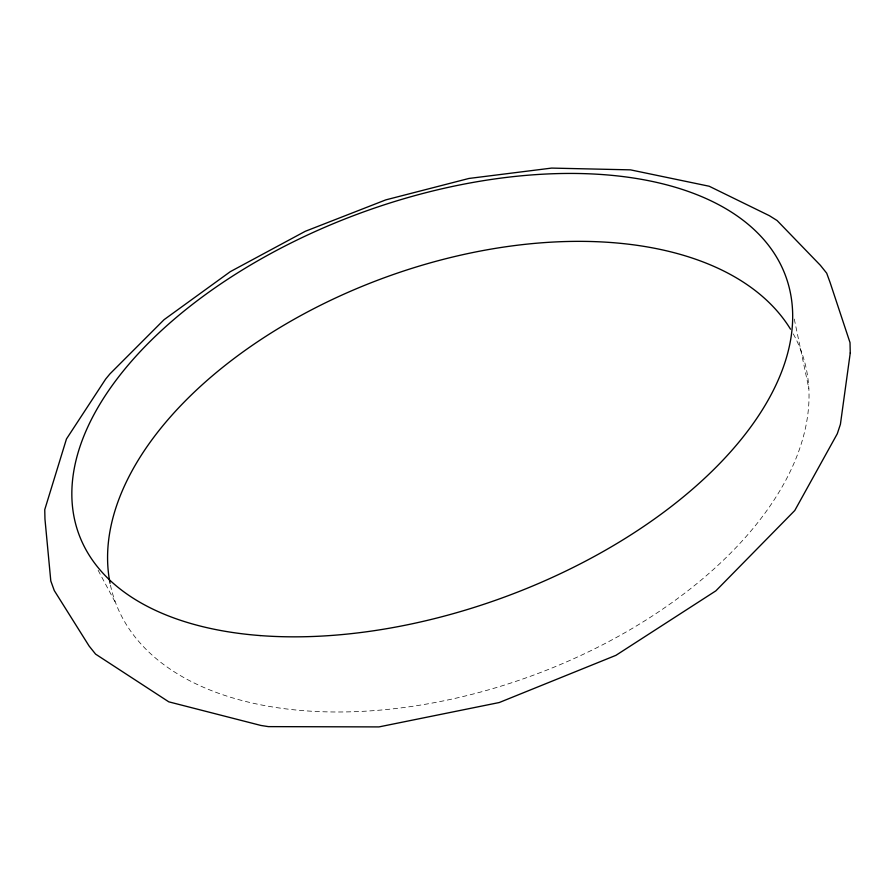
<?xml version="1.0" encoding="UTF-8"?>
<svg xmlns="http://www.w3.org/2000/svg" width="895" height="895" viewBox="0 0 895 895"><rect width="100%" height="100%" fill="white"/><g stroke="black" fill="none" stroke-linecap="round" stroke-linejoin="round"><path stroke-width="0.67" stroke-dasharray="4.47 3.36" d="M98.114 570.272L115.88 603.454M794.279 319.067L808.823 388.43M793.261 333.891A365.149 212.238 -20 0 1 532.57 675.501A365.149 212.238 -20 0 1 110.342 584.659"/><path stroke-width="1.34" d="M110.063 583.283A365.149 212.238 -20 0 1 380.834 279.027A365.149 212.238 -20 0 1 790.531 329.215M850.25 352.977L840.405 424.342L837.284 433.762L794.782 510.497L715.866 590.845L615.917 655.341L499.253 702.53L378.965 726.908L268.388 726.628L260.859 725.442L168.786 701.837L95.586 654.122L89.12 646.045L54.282 590.577L50.802 580.967L44.963 519.134L44.75 509.658L66.465 438.964L105.644 379.1L109.917 373.909L164.065 319.683L230.328 271.644L305.273 231.302L385.801 199.876L468.946 178.452L551.633 168.092L630.483 169.86L709.176 186.238L769.387 215.695L777.095 220.528L820.379 265.312L826.689 273.176L830.124 282.585L850.015 342.628L850.25 352.977M260.188 635.573A376.224 205.056 -20 0 0 792.567 310.901A376.224 205.056 -20 0 0 244.033 268.936A376.224 205.056 -20 0 0 260.188 635.573"/></g></svg>
